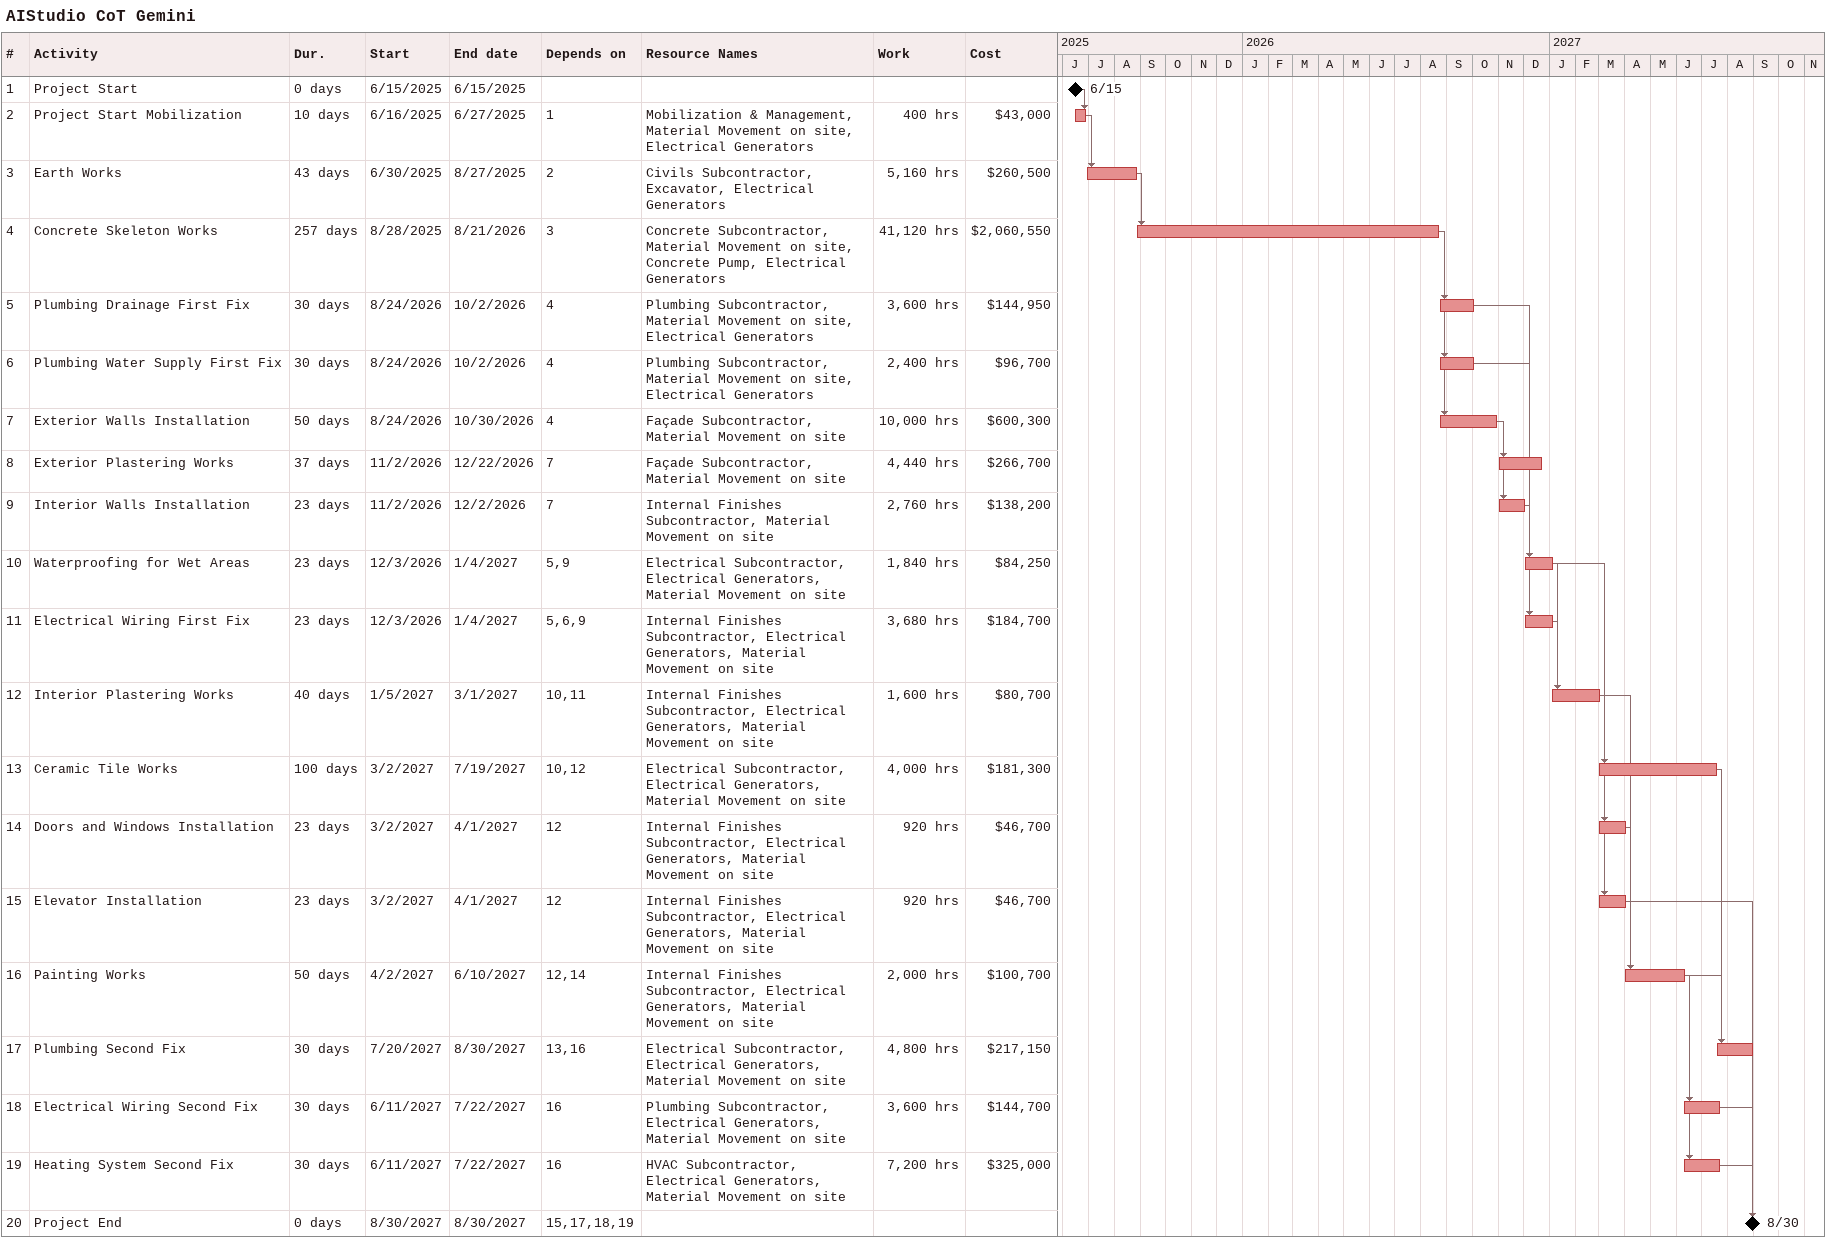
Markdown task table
AIStudio CoT Gemini

| ID | Task | Duration | Start | Finish | Predecessors | Resources | Work (h) | Cost ($) |
|---|---|---|---|---|---|---|---|---|
| 1 | Project Start | 0d | 2025-06-15 | 2025-06-15 |  |  |  |  |
| 2 | Project Start Mobilization | 10d | 2025-06-16 | 2025-06-27 | 1 | Mobilization & Management, Material Movement on site, Electrical Generators | 400 | 43000 |
| 3 | Earth Works | 43d | 2025-06-30 | 2025-08-27 | 2 | Civils Subcontractor, Excavator, Electrical Generators | 5160 | 260500 |
| 4 | Concrete Skeleton Works | 257d | 2025-08-28 | 2026-08-21 | 3 | Concrete Subcontractor, Material Movement on site, Concrete Pump, Electrical Generators | 41120 | 2060550 |
| 5 | Plumbing Drainage First Fix | 30d | 2026-08-24 | 2026-10-02 | 4 | Plumbing Subcontractor, Material Movement on site, Electrical Generators | 3600 | 144950 |
| 6 | Plumbing Water Supply First Fix | 30d | 2026-08-24 | 2026-10-02 | 4 | Plumbing Subcontractor, Material Movement on site, Electrical Generators | 2400 | 96700 |
| 7 | Exterior Walls Installation | 50d | 2026-08-24 | 2026-10-30 | 4 | Façade Subcontractor, Material Movement on site | 10000 | 600300 |
| 8 | Exterior Plastering Works | 37d | 2026-11-02 | 2026-12-22 | 7 | Façade Subcontractor, Material Movement on site | 4440 | 266700 |
| 9 | Interior Walls Installation | 23d | 2026-11-02 | 2026-12-02 | 7 | Internal Finishes Subcontractor, Material Movement on site | 2760 | 138200 |
| 10 | Waterproofing for Wet Areas | 23d | 2026-12-03 | 2027-01-04 | 5, 9 | Electrical Subcontractor, Electrical Generators, Material Movement on site | 1840 | 84250 |
| 11 | Electrical Wiring First Fix | 23d | 2026-12-03 | 2027-01-04 | 5, 6, 9 | Internal Finishes Subcontractor, Electrical Generators, Material Movement on site | 3680 | 184700 |
| 12 | Interior Plastering Works | 40d | 2027-01-05 | 2027-03-01 | 10, 11 | Internal Finishes Subcontractor, Electrical Generators, Material Movement on site | 1600 | 80700 |
| 13 | Ceramic Tile Works | 100d | 2027-03-02 | 2027-07-19 | 10, 12 | Electrical Subcontractor, Electrical Generators, Material Movement on site | 4000 | 181300 |
| 14 | Doors and Windows Installation | 23d | 2027-03-02 | 2027-04-01 | 12 | Internal Finishes Subcontractor, Electrical Generators, Material Movement on site | 920 | 46700 |
| 15 | Elevator Installation | 23d | 2027-03-02 | 2027-04-01 | 12 | Internal Finishes Subcontractor, Electrical Generators, Material Movement on site | 920 | 46700 |
| 16 | Painting Works | 50d | 2027-04-02 | 2027-06-10 | 12, 14 | Internal Finishes Subcontractor, Electrical Generators, Material Movement on site | 2000 | 100700 |
| 17 | Plumbing Second Fix | 30d | 2027-07-20 | 2027-08-30 | 13, 16 | Electrical Subcontractor, Electrical Generators, Material Movement on site | 4800 | 217150 |
| 18 | Electrical Wiring Second Fix | 30d | 2027-06-11 | 2027-07-22 | 16 | Plumbing Subcontractor, Electrical Generators, Material Movement on site | 3600 | 144700 |
| 19 | Heating System Second Fix | 30d | 2027-06-11 | 2027-07-22 | 16 | HVAC Subcontractor, Electrical Generators, Material Movement on site | 7200 | 325000 |
| 20 | Project End | 0d | 2027-08-30 | 2027-08-30 | 15, 17, 18, 19 |  |  |  |
